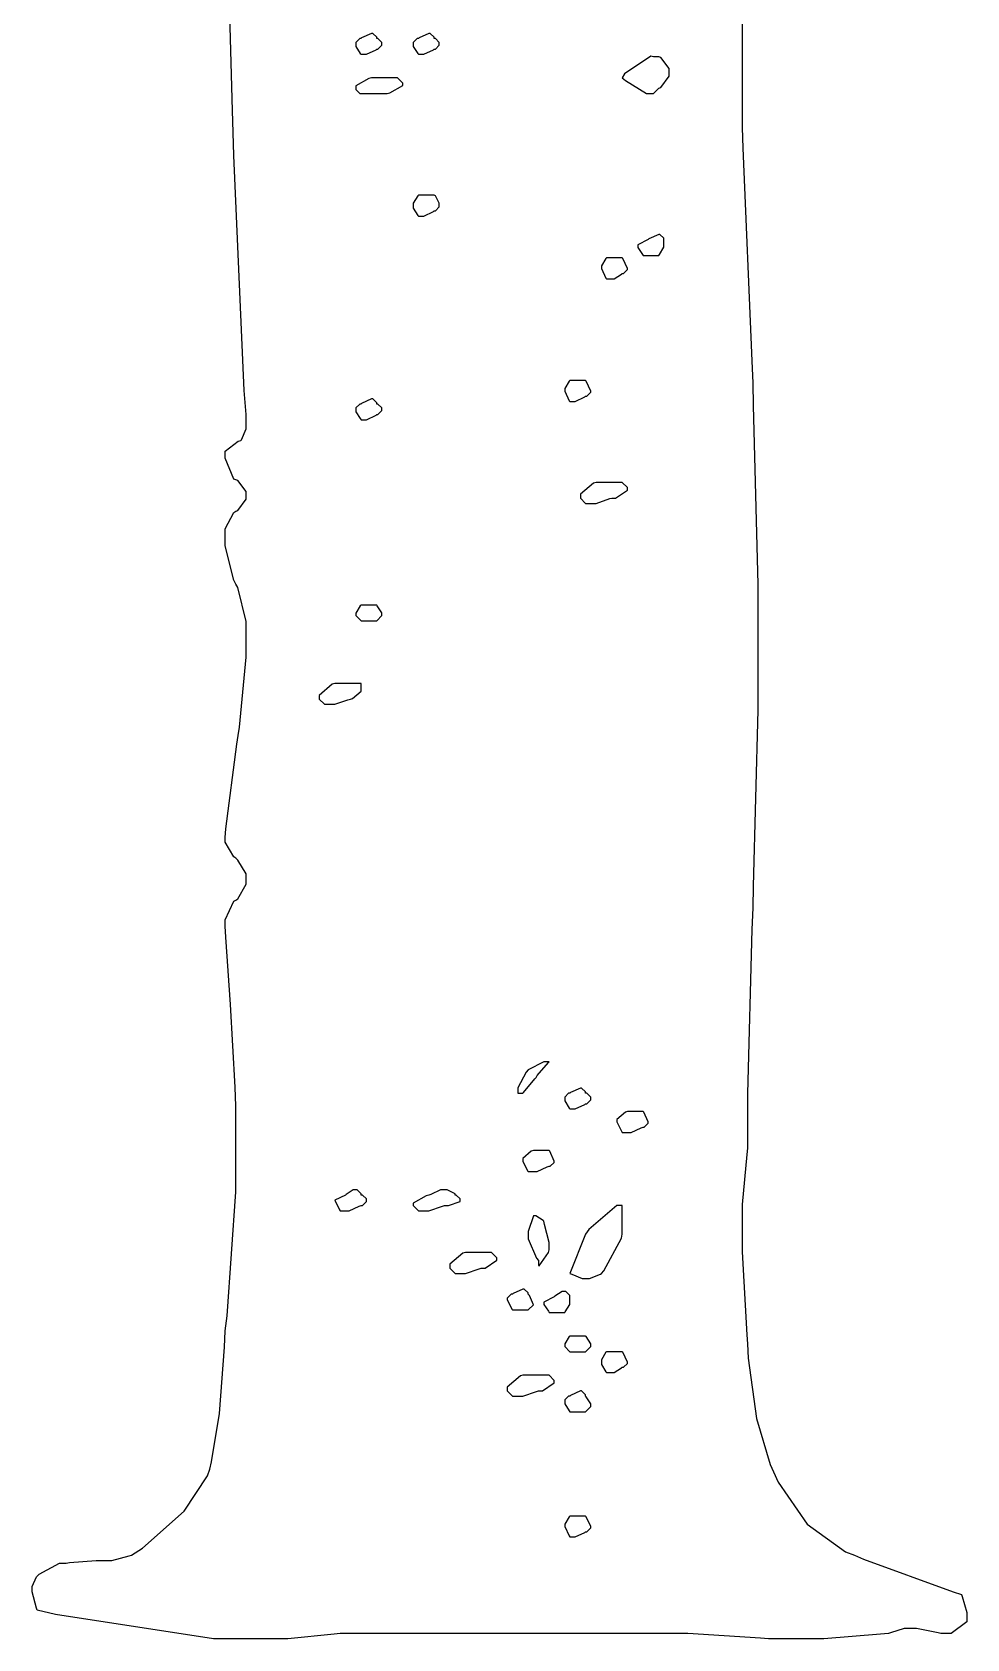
# Model space of a CAD drawing. Extents: x 85 to 277, y 22 to 328.
# Drawn here: x 156.92 to 169.55, y 27.3 to 49.02 of the extents above; entities that cross this region are included whole.
import ezdxf

# ---------------------------------------------------------------- set-up
doc = ezdxf.new("R2010")
doc.units = 0
doc.header["$MEASUREMENT"] = 0

msp = doc.modelspace()

# ---------------------------------------------------------------- linework, layer by layer
at = {"color": 7}
msp.add_lwpolyline([(166.511, 50.6938), (166.511, 47.7312), (166.519, 47.45), (166.642, 44.5742), (166.652, 44.2736), (166.66, 43.9745), (166.723, 41.5533), (166.723, 40.7458), (166.723, 39.8558), (166.66, 37.4745), (166.652, 37.1821), (166.642, 36.8914), (166.581, 34.6756), (166.581, 33.9369), (166.572, 33.8487), (166.511, 33.1749), (166.511, 32.9489), (166.511, 32.5355), (166.572, 31.4151), (166.581, 31.2911), (166.59, 31.0982), (166.704, 30.2824), (166.89, 29.6609), (166.934, 29.5631), (166.995, 29.4225), (167.387, 28.8534), (167.904, 28.4786), (168.028, 28.4345), (168.151, 28.3821), (169.359, 27.9411), (169.474, 27.9053), (169.482, 27.8791), (169.546, 27.66), (169.546, 27.5869), (169.546, 27.5346), (169.333, 27.3761), (169.263, 27.3761), (169.193, 27.3761), (169.157, 27.3858), (168.865, 27.4464), (168.768, 27.4464), (168.698, 27.4464), (168.513, 27.3858), (168.487, 27.3761), (168.381, 27.3678), (167.612, 27.3044), (167.357, 27.3044), (166.864, 27.3044), (166.758, 27.3141), (165.778, 27.3761), (165.453, 27.3761), (161.079, 27.3761), (160.999, 27.3678), (160.371, 27.3044), (160.161, 27.3044), (159.367, 27.3044), (157.233, 27.6324), (156.986, 27.6931), (156.977, 27.7206), (156.916, 27.9383), (156.916, 28.01), (156.916, 28.01), (156.977, 28.1437), (156.986, 28.1519), (157.012, 28.1795), (157.284, 28.3283), (157.375, 28.3283), (157.419, 28.338), (157.783, 28.3628), (157.904, 28.3628), (157.992, 28.3628), (158.229, 28.4262), (158.257, 28.4345), (158.405, 28.5323), (158.97, 29.0298), (159.287, 29.5093), (159.315, 29.5975), (159.341, 29.6954), (159.446, 30.3485), (159.516, 31.247), (159.526, 31.4675), (159.552, 31.6714), (159.668, 33.3458), (159.668, 33.9025), (159.668, 34.5019), (159.658, 34.7582), (159.596, 35.8786), (159.534, 36.7866), (159.526, 36.9355), (159.526, 37.0237), (159.64, 37.2717), (159.668, 37.2883), (159.694, 37.3063), (159.808, 37.5049), (159.808, 37.5708), (159.808, 37.6424), (159.694, 37.8273), (159.668, 37.8534), (159.64, 37.8714), (159.526, 38.0697), (159.526, 38.136), (159.534, 38.2503), (159.684, 39.3968), (159.702, 39.5111), (159.719, 39.6268), (159.808, 40.5723), (159.808, 40.8862), (159.808, 41.0545), (159.694, 41.5135), (159.668, 41.5576), (159.64, 41.6112), (159.526, 42.0744), (159.526, 42.2271), (159.526, 42.3072), (159.64, 42.5277), (159.668, 42.5457), (159.694, 42.5552), (159.808, 42.7069), (159.808, 42.7563), (159.808, 42.8103), (159.694, 42.9602), (159.668, 42.9687), (159.64, 42.9782), (159.526, 43.2622), (159.526, 43.3557), (159.526, 43.3557), (159.702, 43.4894), (159.738, 43.4979), (159.746, 43.5074), (159.808, 43.6591), (159.808, 43.7085), (159.808, 43.8506), (159.781, 44.1773), (159.64, 47.3523), (159.632, 47.661), (159.622, 47.9612), (159.534, 51.1983)], dxfattribs=at)
for points in [[(161.572, 48.9299), (161.572, 48.9479), (161.519, 49.0001), (161.502, 49.0001), (161.502, 49.0001), (161.368, 48.9398), (161.36, 48.9299), (161.342, 48.9299), (161.29, 48.8777), (161.29, 48.8597), (161.29, 48.8251), (161.35, 48.7288), (161.36, 48.7193), (161.432, 48.7193), (161.432, 48.7193), (161.563, 48.7811), (161.572, 48.7895), (161.589, 48.7895), (161.642, 48.8431), (161.642, 48.8597), (161.642, 48.8777), (161.589, 48.9299), (161.572, 48.9299)], [(162.137, 48.7193), (162.208, 48.7193), (162.208, 48.7193), (162.338, 48.7811), (162.348, 48.7895), (162.365, 48.7895), (162.418, 48.8431), (162.418, 48.8597), (162.418, 48.8777), (162.365, 48.9299), (162.348, 48.9299), (162.348, 48.9479), (162.294, 49.0001), (162.278, 49.0001), (162.278, 49.0001), (162.145, 48.9398), (162.137, 48.9299), (162.119, 48.9299), (162.065, 48.8777), (162.065, 48.8597), (162.065, 48.8251), (162.127, 48.7288), (162.137, 48.7193)], [(164.888, 48.4008), (164.932, 48.3665), (165.217, 48.1902), (165.312, 48.1902), (165.383, 48.2604), (165.409, 48.2699), (165.523, 48.4216), (165.523, 48.471), (165.523, 48.5249), (165.409, 48.6752), (165.383, 48.6833), (165.312, 48.6833), (165.276, 48.6929), (164.922, 48.4547), (164.888, 48.4008)], [(161.36, 48.1902), (161.713, 48.1902), (161.747, 48.1997), (161.925, 48.2988), (161.925, 48.3306), (161.855, 48.4008), (161.502, 48.4008), (161.466, 48.3926), (161.29, 48.2935), (161.29, 48.2604), (161.29, 48.2438), (161.342, 48.1902), (161.36, 48.1902)], [(162.348, 46.8133), (162.137, 46.8133), (162.127, 46.8051), (162.065, 46.706), (162.065, 46.6729), (162.065, 46.6383), (162.127, 46.5406), (162.137, 46.5307), (162.208, 46.5307), (162.208, 46.5307), (162.338, 46.5942), (162.348, 46.6027), (162.365, 46.6027), (162.418, 46.6563), (162.418, 46.6729), (162.418, 46.7085), (162.365, 46.8051), (162.348, 46.8133)], [(165.17, 46.0015), (165.383, 46.0015), (165.391, 46.0114), (165.453, 46.1105), (165.453, 46.1437), (165.453, 46.2139), (165.453, 46.2319), (165.399, 46.2841), (165.383, 46.2841), (165.383, 46.2841), (165.249, 46.2234), (165.24, 46.2139), (165.1, 46.1437), (165.1, 46.1091), (165.161, 46.0114), (165.17, 46.0015)], [(164.677, 45.6847), (164.747, 45.6847), (164.782, 45.6847), (164.878, 45.7468), (164.888, 45.7549), (164.906, 45.7549), (164.96, 45.8089), (164.96, 45.8251), (164.96, 45.8251), (164.896, 45.9588), (164.888, 45.9673), (164.677, 45.9673), (164.667, 45.9588), (164.607, 45.8597), (164.607, 45.8251), (164.607, 45.8251), (164.667, 45.6942), (164.677, 45.6847)], [(164.182, 44.027), (164.254, 44.027), (164.254, 44.027), (164.385, 44.0891), (164.394, 44.0972), (164.411, 44.0972), (164.465, 44.1508), (164.465, 44.1674), (164.465, 44.1674), (164.403, 44.3011), (164.394, 44.3096), (164.182, 44.3096), (164.173, 44.3011), (164.112, 44.202), (164.112, 44.1674), (164.112, 44.1674), (164.173, 44.0365), (164.182, 44.027)], [(161.36, 43.7804), (161.432, 43.7804), (161.432, 43.7804), (161.563, 43.8422), (161.572, 43.8506), (161.589, 43.8506), (161.642, 43.9043), (161.642, 43.9208), (161.642, 43.9388), (161.589, 43.991), (161.572, 43.991), (161.572, 44.009), (161.519, 44.0612), (161.502, 44.0612), (161.502, 44.0612), (161.368, 44.0009), (161.36, 43.991), (161.342, 43.991), (161.29, 43.9388), (161.29, 43.9208), (161.29, 43.8863), (161.35, 43.7981), (161.36, 43.7804)], [(164.394, 42.6501), (164.465, 42.6501), (164.535, 42.6501), (164.72, 42.7136), (164.747, 42.7221), (164.799, 42.7221), (164.96, 42.8279), (164.96, 42.8625), (164.888, 42.9327), (164.535, 42.9327), (164.499, 42.9246), (164.324, 42.7729), (164.324, 42.7221), (164.394, 42.6501)], [(161.36, 41.0626), (161.572, 41.0626), (161.642, 41.1346), (161.642, 41.1702), (161.58, 41.2669), (161.572, 41.275), (161.36, 41.275), (161.35, 41.2669), (161.29, 41.1674), (161.29, 41.1346), (161.36, 41.0626)], [(160.867, 39.9341), (160.937, 39.9341), (161.007, 39.9341), (161.183, 39.9962), (161.219, 40.0043), (161.246, 40.0142), (161.36, 40.1133), (161.36, 40.1465), (161.36, 40.2167), (161.007, 40.2167), (160.971, 40.2086), (160.796, 40.0554), (160.796, 40.0043), (160.867, 39.9341)], [(163.619, 34.9953), (163.591, 34.9608), (163.477, 34.75), (163.477, 34.6783), (163.548, 34.6783), (163.557, 34.688), (163.707, 34.8726), (163.725, 34.8892), (163.741, 34.9167), (163.891, 35.0931), (163.901, 35.1014), (163.829, 35.1014), (163.619, 34.9953)], [(164.394, 34.6783), (164.394, 34.6963), (164.341, 34.7486), (164.324, 34.7486), (164.324, 34.7486), (164.191, 34.688), (164.182, 34.6783), (164.164, 34.6783), (164.112, 34.6259), (164.112, 34.6081), (164.112, 34.5736), (164.173, 34.4758), (164.182, 34.4661), (164.254, 34.4661), (164.254, 34.4661), (164.385, 34.5281), (164.394, 34.5364), (164.411, 34.5364), (164.465, 34.5901), (164.465, 34.6081), (164.465, 34.6259), (164.411, 34.6783), (164.394, 34.6783)], [(164.888, 34.1492), (164.96, 34.1492), (165.012, 34.1492), (165.143, 34.2112), (165.17, 34.2194), (165.187, 34.2194), (165.24, 34.2732), (165.24, 34.2897), (165.24, 34.2897), (165.179, 34.4234), (165.17, 34.4317), (164.96, 34.4317), (164.932, 34.4234), (164.817, 34.3242), (164.817, 34.2897), (164.817, 34.2897), (164.878, 34.1671), (164.888, 34.1492)], [(163.619, 33.62), (163.689, 33.62), (163.741, 33.62), (163.873, 33.682), (163.901, 33.6903), (163.917, 33.6903), (163.971, 33.744), (163.971, 33.7606), (163.971, 33.7606), (163.909, 33.8942), (163.901, 33.9025), (163.689, 33.9025), (163.661, 33.8942), (163.548, 33.795), (163.548, 33.7606), (163.548, 33.7606), (163.609, 33.6296), (163.619, 33.62)], [(161.079, 33.0908), (161.149, 33.0908), (161.201, 33.0908), (161.334, 33.1529), (161.36, 33.1611), (161.378, 33.1611), (161.432, 33.2148), (161.432, 33.2314), (161.432, 33.2493), (161.378, 33.3017), (161.36, 33.3017), (161.36, 33.3196), (161.306, 33.3733), (161.29, 33.3733), (161.254, 33.3733), (161.157, 33.3113), (161.149, 33.3017), (161.007, 33.2314), (161.007, 33.2314), (161.069, 33.1005), (161.079, 33.0908)], [(162.137, 33.0908), (162.208, 33.0908), (162.278, 33.0908), (162.462, 33.1529), (162.49, 33.1611), (162.542, 33.1611), (162.701, 33.2148), (162.701, 33.2314), (162.701, 33.2493), (162.647, 33.3017), (162.631, 33.3017), (162.631, 33.3196), (162.524, 33.3733), (162.49, 33.3733), (162.436, 33.3733), (162.304, 33.3113), (162.278, 33.3017), (162.242, 33.2934), (162.065, 33.1942), (162.065, 33.1611), (162.137, 33.0908)], [(163.901, 32.5617), (163.901, 32.6595), (163.838, 32.9048), (163.829, 32.9489), (163.82, 32.9585), (163.721, 33.0206), (163.689, 33.0206), (163.619, 32.8083), (163.619, 32.7119), (163.732, 32.4473), (163.759, 32.4197), (163.759, 32.3494), (163.766, 32.3467), (163.891, 32.5272), (163.901, 32.5617)], [(164.182, 32.2433), (164.209, 32.2351), (164.348, 32.1731), (164.394, 32.1731), (164.447, 32.1731), (164.597, 32.2351), (164.607, 32.2433), (164.641, 32.2792), (164.878, 32.7201), (164.888, 32.7725), (164.888, 33.1611), (164.817, 33.1611), (164.817, 33.1611), (164.439, 32.8345), (164.394, 32.7725), (164.182, 32.2433)], [(162.631, 32.2433), (162.701, 32.2433), (162.771, 32.2433), (162.956, 32.3067), (162.983, 32.315), (163.036, 32.315), (163.196, 32.4211), (163.196, 32.4556), (163.124, 32.5258), (162.771, 32.5258), (162.735, 32.5176), (162.56, 32.366), (162.56, 32.315), (162.631, 32.2433)], [(163.619, 31.9622), (163.619, 31.9801), (163.565, 32.0325), (163.548, 32.0325), (163.548, 32.0325), (163.415, 31.9719), (163.406, 31.9622), (163.388, 31.9622), (163.336, 31.9085), (163.336, 31.8905), (163.336, 31.8905), (163.397, 31.7596), (163.406, 31.75), (163.619, 31.75), (163.689, 31.8203), (163.689, 31.8203), (163.635, 31.9443), (163.619, 31.9622)], [(163.901, 31.7142), (164.112, 31.7142), (164.12, 31.7238), (164.182, 31.823), (164.182, 31.8561), (164.182, 31.9264), (164.182, 31.9443), (164.128, 31.9967), (164.112, 31.9967), (164.076, 31.9967), (163.98, 31.936), (163.971, 31.9264), (163.829, 31.8561), (163.829, 31.8217), (163.891, 31.7321), (163.901, 31.7142)], [(164.182, 31.185), (164.394, 31.185), (164.465, 31.2567), (164.465, 31.2925), (164.403, 31.389), (164.394, 31.3972), (164.182, 31.3972), (164.173, 31.389), (164.112, 31.2897), (164.112, 31.2567), (164.182, 31.185)], [(164.677, 30.9039), (164.747, 30.9039), (164.782, 30.9039), (164.878, 30.9659), (164.888, 30.9742), (164.906, 30.9742), (164.96, 31.0279), (164.96, 31.0444), (164.96, 31.0444), (164.896, 31.1767), (164.888, 31.185), (164.677, 31.185), (164.667, 31.1767), (164.607, 31.0775), (164.607, 31.0444), (164.607, 31.01), (164.667, 30.9135), (164.677, 30.9039)], [(163.406, 30.5856), (163.477, 30.5856), (163.547, 30.5856), (163.732, 30.6476), (163.759, 30.6558), (163.812, 30.6558), (163.971, 30.7633), (163.971, 30.7978), (163.901, 30.8681), (163.548, 30.8681), (163.513, 30.8598), (163.336, 30.7068), (163.336, 30.6558), (163.406, 30.5856)], [(164.182, 30.3747), (164.394, 30.3747), (164.465, 30.445), (164.465, 30.4808), (164.403, 30.5773), (164.394, 30.5856), (164.394, 30.6035), (164.341, 30.6558), (164.324, 30.6558), (164.324, 30.6558), (164.191, 30.5952), (164.182, 30.5856), (164.164, 30.5856), (164.112, 30.5332), (164.112, 30.5153), (164.112, 30.4808), (164.173, 30.3844), (164.182, 30.3747)], [(164.182, 28.6811), (164.254, 28.6811), (164.254, 28.6811), (164.385, 28.7431), (164.394, 28.7514), (164.411, 28.7514), (164.465, 28.8051), (164.465, 28.8217), (164.465, 28.8217), (164.403, 28.9553), (164.394, 28.9636), (164.182, 28.9636), (164.173, 28.9553), (164.112, 28.8561), (164.112, 28.8217), (164.112, 28.8217), (164.173, 28.699), (164.182, 28.6811)]]:
    msp.add_lwpolyline(points, close=True, dxfattribs=at)

doc.saveas('drawing.dxf')
